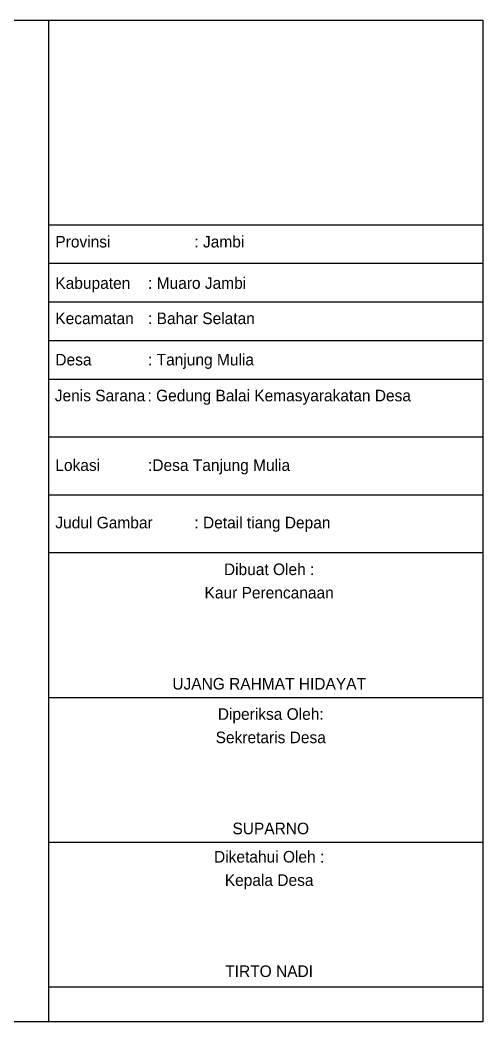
# Model space of a CAD drawing. Header units: inches. Extents: x -108 to 13185, y -10150 to 372.
# Drawn here: x 10768 to 11804, y -4853 to -2609 of the extents above; entities that cross this region are included whole.
import ezdxf

# ---------------------------------------------------------------- set-up
doc = ezdxf.new("R2010")
doc.units = ezdxf.units.IN
doc.header["$MEASUREMENT"] = 0

msp = doc.modelspace()

# ---------------------------------------------------------------- linework, layer by layer
for p, q in [((8001.7, -2609.2), (11803.8, -2609.2)), ((10832.1, -2609.2), (10832.1, -4852.8)), ((11803.8, -2609.2), (11803.8, -4852.8)), ((10832.1, -3067.5), (11803.8, -3067.5)), ((10832.1, -3153.9), (11803.8, -3153.9)), ((10832.1, -3240.3), (11803.8, -3240.3)), ((10832.1, -3326.7), (11803.8, -3326.7)), ((10832.1, -3413.1), (11803.8, -3413.1)), ((10832.1, -3542.7), (11803.8, -3542.7)), ((10832.1, -3672.3), (11803.8, -3672.3)), ((10832.1, -3801.9), (11803.8, -3801.9)), ((10832.1, -4125.9), (11803.8, -4125.9)), ((10832.1, -4449.9), (11803.8, -4449.9)), ((10832.1, -4773.9), (11803.8, -4773.9)), ((11803.8, -4852.8), (8001.7, -4852.8))]:
    msp.add_line(p, q)

# ---------------------------------------------------------------- texts
at = {"char_height": 25.92, "width": 956.655}
for s, insert, attachment_point in [('Provinsi^I^I: Jambi', (10847.2, -3092.6), 1), ('Kabupaten^I: Muaro Jambi', (10847.2, -3185.2), 1), ('Kecamatan^I: Bahar Selatan', (10847.2, -3264.2), 1), ('Desa^I^I: Tanjung Mulia', (10847.2, -3356.7), 1), ('Jenis Sarana^I: Gedung Balai Kemasyarakatan Desa', (10845.9, -3437.1), 1), ('Lokasi^I^I:Desa Tanjung Mulia', (10847.2, -3593), 1), ('Judul Gambar^I: Detail tiang Depan ', (10847.2, -3721.6), 1), ('Dibuat Oleh^I: ', (11325.5, -3826.2), 2), ('Kaur Perencanaan^I', (11325.5, -3878.5), 2), ('UJANG RAHMAT HIDAYAT ', (11325.5, -4082.5), 2), ('Diperiksa Oleh: ', (11329.1, -4150.3), 2), ('Sekretaris Desa ', (11329.1, -4202.6), 2), ('SUPARNO', (11329.1, -4406.5), 2), ('Diketahui Oleh^I: ', (11325.5, -4469.9), 2), ('Kepala Desa^I', (11325.5, -4522.2), 2), ('TIRTO NADI', (11325.5, -4726.2), 2)]:
    msp.add_mtext(s, dxfattribs=dict(at, insert=insert, attachment_point=attachment_point))

doc.saveas('drawing.dxf')
